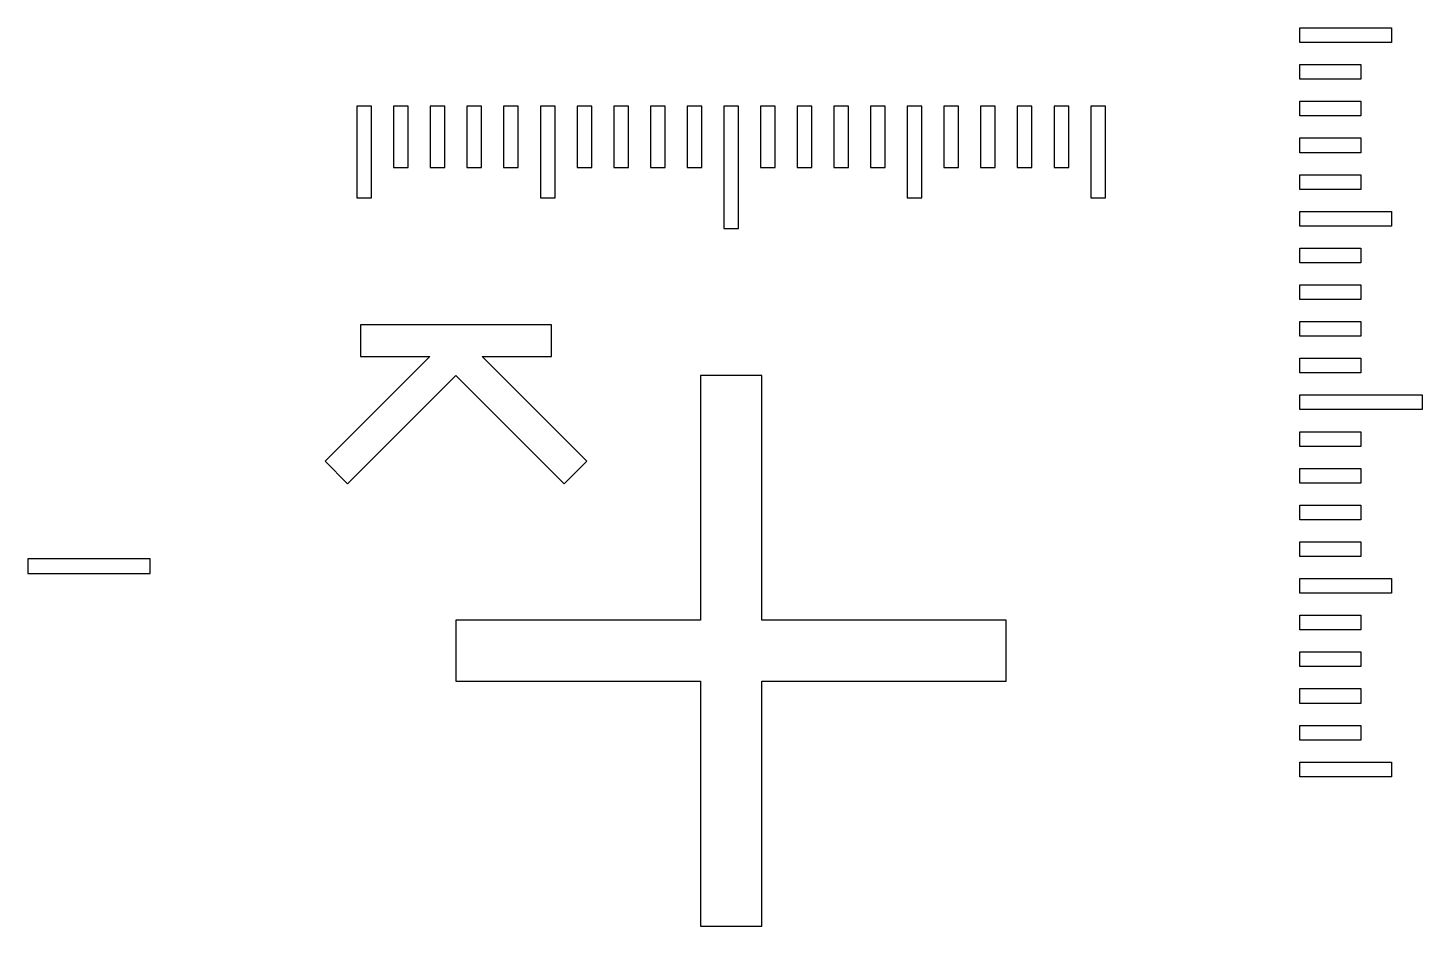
# Model space of a CAD drawing. Extents: x -119394 to 128420, y 74496 to 185496.
# Drawn here: x 41780 to 42920, y 162488 to 163222 of the extents above; entities that cross this region are included whole.
import ezdxf

# ---------------------------------------------------------------- set-up
doc = ezdxf.new("R2010")
doc.units = 13
doc.layers.add('CL - Main', color=150, linetype='Continuous')

msp = doc.modelspace()

# ---------------------------------------------------------------- linework, layer by layer
at = {"layer": 'CL - Main'}
for p, q in [((42820.3, 163222.4), (42895.3, 163222.4)), ((42820.3, 163210.4), (42820.3, 163222.4)), ((42895.3, 163222.4), (42895.3, 163210.4)), ((42895.3, 163210.4), (42820.3, 163210.4)), ((42820.3, 163192.4), (42870.3, 163192.4)), ((42820.3, 163180.4), (42820.3, 163192.4)), ((42870.3, 163192.4), (42870.3, 163180.4)), ((42870.3, 163180.4), (42820.3, 163180.4)), ((42049.3, 163158.4), (42049.3, 163083.4)), ((42061.3, 163158.4), (42049.3, 163158.4)), ((42061.3, 163083.4), (42061.3, 163158.4)), ((42079.3, 163158.4), (42079.3, 163108.4)), ((42091.3, 163158.4), (42079.3, 163158.4)), ((42091.3, 163108.4), (42091.3, 163158.4)), ((42109.3, 163158.4), (42109.3, 163108.4)), ((42121.3, 163158.4), (42109.3, 163158.4)), ((42121.3, 163108.4), (42121.3, 163158.4)), ((42139.3, 163158.4), (42139.3, 163108.4)), ((42151.3, 163158.4), (42139.3, 163158.4)), ((42151.3, 163108.4), (42151.3, 163158.4)), ((42169.3, 163158.4), (42169.3, 163108.4)), ((42181.3, 163158.4), (42169.3, 163158.4)), ((42181.3, 163108.4), (42181.3, 163158.4)), ((42199.3, 163158.4), (42199.3, 163083.4)), ((42211.3, 163158.4), (42199.3, 163158.4)), ((42211.3, 163083.4), (42211.3, 163158.4)), ((42229.3, 163158.4), (42229.3, 163108.4)), ((42241.3, 163158.4), (42229.3, 163158.4)), ((42241.3, 163108.4), (42241.3, 163158.4)), ((42259.3, 163158.4), (42259.3, 163108.4)), ((42271.3, 163158.4), (42259.3, 163158.4)), ((42271.3, 163108.4), (42271.3, 163158.4)), ((42289.3, 163158.4), (42289.3, 163108.4)), ((42301.3, 163158.4), (42289.3, 163158.4)), ((42301.3, 163108.4), (42301.3, 163158.4)), ((42319.3, 163158.4), (42319.3, 163108.4)), ((42331.3, 163158.4), (42319.3, 163158.4)), ((42331.3, 163108.4), (42331.3, 163158.4)), ((42349.3, 163158.4), (42349.3, 163058.4)), ((42361.3, 163158.4), (42349.3, 163158.4)), ((42361.3, 163058.4), (42361.3, 163158.4)), ((42379.3, 163158.4), (42379.3, 163108.4)), ((42391.3, 163158.4), (42379.3, 163158.4)), ((42391.3, 163108.4), (42391.3, 163158.4)), ((42409.3, 163158.4), (42409.3, 163108.4)), ((42421.3, 163158.4), (42409.3, 163158.4)), ((42421.3, 163108.4), (42421.3, 163158.4)), ((42439.3, 163158.4), (42439.3, 163108.4)), ((42451.3, 163158.4), (42439.3, 163158.4)), ((42451.3, 163108.4), (42451.3, 163158.4)), ((42469.3, 163158.4), (42469.3, 163108.4)), ((42481.3, 163158.4), (42469.3, 163158.4)), ((42481.3, 163108.4), (42481.3, 163158.4)), ((42499.3, 163158.4), (42499.3, 163083.4)), ((42511.3, 163158.4), (42499.3, 163158.4)), ((42511.3, 163083.4), (42511.3, 163158.4)), ((42529.3, 163158.4), (42529.3, 163108.4)), ((42541.3, 163158.4), (42529.3, 163158.4)), ((42541.3, 163108.4), (42541.3, 163158.4)), ((42559.3, 163158.4), (42559.3, 163108.4)), ((42571.3, 163158.4), (42559.3, 163158.4)), ((42571.3, 163108.4), (42571.3, 163158.4)), ((42589.3, 163158.4), (42589.3, 163108.4)), ((42601.3, 163158.4), (42589.3, 163158.4)), ((42601.3, 163108.4), (42601.3, 163158.4)), ((42619.3, 163158.4), (42619.3, 163108.4)), ((42631.3, 163158.4), (42619.3, 163158.4)), ((42631.3, 163108.4), (42631.3, 163158.4)), ((42649.3, 163158.4), (42649.3, 163083.4)), ((42661.3, 163158.4), (42649.3, 163158.4)), ((42661.3, 163083.4), (42661.3, 163158.4)), ((42820.3, 163162.4), (42870.3, 163162.4)), ((42820.3, 163150.4), (42820.3, 163162.4)), ((42870.3, 163162.4), (42870.3, 163150.4)), ((42870.3, 163150.4), (42820.3, 163150.4)), ((42820.3, 163132.4), (42870.3, 163132.4)), ((42820.3, 163120.4), (42820.3, 163132.4)), ((42870.3, 163132.4), (42870.3, 163120.4)), ((42870.3, 163120.4), (42820.3, 163120.4)), ((42079.3, 163108.4), (42091.3, 163108.4)), ((42109.3, 163108.4), (42121.3, 163108.4)), ((42139.3, 163108.4), (42151.3, 163108.4)), ((42169.3, 163108.4), (42181.3, 163108.4)), ((42229.3, 163108.4), (42241.3, 163108.4)), ((42259.3, 163108.4), (42271.3, 163108.4)), ((42289.3, 163108.4), (42301.3, 163108.4)), ((42319.3, 163108.4), (42331.3, 163108.4)), ((42379.3, 163108.4), (42391.3, 163108.4)), ((42409.3, 163108.4), (42421.3, 163108.4)), ((42439.3, 163108.4), (42451.3, 163108.4)), ((42469.3, 163108.4), (42481.3, 163108.4)), ((42529.3, 163108.4), (42541.3, 163108.4)), ((42559.3, 163108.4), (42571.3, 163108.4)), ((42589.3, 163108.4), (42601.3, 163108.4)), ((42619.3, 163108.4), (42631.3, 163108.4)), ((42820.3, 163102.4), (42870.3, 163102.4)), ((42820.3, 163090.4), (42820.3, 163102.4)), ((42870.3, 163102.4), (42870.3, 163090.4)), ((42870.3, 163090.4), (42820.3, 163090.4)), ((42049.3, 163083.4), (42061.3, 163083.4)), ((42199.3, 163083.4), (42211.3, 163083.4)), ((42499.3, 163083.4), (42511.3, 163083.4)), ((42649.3, 163083.4), (42661.3, 163083.4)), ((42820.3, 163072.4), (42895.3, 163072.4)), ((42820.3, 163060.4), (42820.3, 163072.4)), ((42895.3, 163072.4), (42895.3, 163060.4)), ((42349.3, 163058.4), (42361.3, 163058.4)), ((42895.3, 163060.4), (42820.3, 163060.4)), ((42820.3, 163042.4), (42870.3, 163042.4)), ((42820.3, 163030.4), (42820.3, 163042.4)), ((42870.3, 163042.4), (42870.3, 163030.4)), ((42870.3, 163030.4), (42820.3, 163030.4)), ((42820.3, 163012.4), (42870.3, 163012.4)), ((42820.3, 163000.4), (42820.3, 163012.4)), ((42870.3, 163012.4), (42870.3, 163000.4)), ((42870.3, 163000.4), (42820.3, 163000.4)), ((42052.3, 162979.7), (42052.3, 162953.7)), ((42208.3, 162979.7), (42052.3, 162979.7)), ((42208.3, 162953.7), (42208.3, 162979.7)), ((42820.3, 162982.4), (42870.3, 162982.4)), ((42820.3, 162970.4), (42820.3, 162982.4)), ((42870.3, 162982.4), (42870.3, 162970.4)), ((42870.3, 162970.4), (42820.3, 162970.4)), ((42108.9, 162953.7), (42023.4, 162868.2)), ((42052.3, 162953.7), (42108.9, 162953.7)), ((42151.7, 162953.7), (42208.3, 162953.7)), ((42151.7, 162953.7), (42237.2, 162868.2)), ((42820.3, 162952.4), (42870.3, 162952.4)), ((42820.3, 162940.4), (42820.3, 162952.4)), ((42870.3, 162952.4), (42870.3, 162940.4)), ((42870.3, 162940.4), (42820.3, 162940.4)), ((42130.3, 162938.4), (42041.7, 162849.8)), ((42130.3, 162938.4), (42218.8, 162849.8)), ((42330.3, 162938.4), (42330.3, 162738.4)), ((42380.3, 162938.4), (42330.3, 162938.4)), ((42380.3, 162738.4), (42380.3, 162938.4)), ((42820.3, 162922.4), (42920.3, 162922.4)), ((42820.3, 162910.4), (42820.3, 162922.4)), ((42920.3, 162922.4), (42920.3, 162910.4)), ((42920.3, 162910.4), (42820.3, 162910.4)), ((42820.3, 162892.4), (42870.3, 162892.4)), ((42820.3, 162880.4), (42820.3, 162892.4)), ((42870.3, 162892.4), (42870.3, 162880.4)), ((42870.3, 162880.4), (42820.3, 162880.4)), ((42023.4, 162868.2), (42041.7, 162849.8)), ((42237.2, 162868.2), (42218.8, 162849.8)), ((42820.3, 162862.4), (42870.3, 162862.4)), ((42820.3, 162850.4), (42820.3, 162862.4)), ((42870.3, 162862.4), (42870.3, 162850.4)), ((42870.3, 162850.4), (42820.3, 162850.4)), ((42820.3, 162832.4), (42870.3, 162832.4)), ((42820.3, 162820.4), (42820.3, 162832.4)), ((42870.3, 162832.4), (42870.3, 162820.4)), ((42870.3, 162820.4), (42820.3, 162820.4)), ((42820.3, 162802.4), (42870.3, 162802.4)), ((42820.3, 162790.4), (42820.3, 162802.4)), ((42870.3, 162802.4), (42870.3, 162790.4)), ((41880.3, 162788.4), (41780.3, 162788.4)), ((41780.3, 162788.4), (41780.3, 162776.4)), ((41880.3, 162776.4), (41880.3, 162788.4)), ((42870.3, 162790.4), (42820.3, 162790.4)), ((41780.3, 162776.4), (41880.3, 162776.4)), ((42820.3, 162772.4), (42895.3, 162772.4)), ((42820.3, 162760.4), (42820.3, 162772.4)), ((42895.3, 162772.4), (42895.3, 162760.4)), ((42895.3, 162760.4), (42820.3, 162760.4)), ((42330.3, 162738.4), (42130.3, 162738.4)), ((42130.3, 162738.4), (42130.3, 162688.4)), ((42580.3, 162738.4), (42380.3, 162738.4)), ((42580.3, 162688.4), (42580.3, 162738.4)), ((42820.3, 162742.4), (42870.3, 162742.4)), ((42820.3, 162730.4), (42820.3, 162742.4)), ((42870.3, 162742.4), (42870.3, 162730.4)), ((42870.3, 162730.4), (42820.3, 162730.4)), ((42820.3, 162712.4), (42870.3, 162712.4)), ((42820.3, 162700.4), (42820.3, 162712.4)), ((42870.3, 162712.4), (42870.3, 162700.4)), ((42870.3, 162700.4), (42820.3, 162700.4)), ((42130.3, 162688.4), (42330.3, 162688.4)), ((42330.3, 162688.4), (42330.3, 162488.4)), ((42380.3, 162488.4), (42380.3, 162688.4)), ((42380.3, 162688.4), (42580.3, 162688.4)), ((42820.3, 162682.4), (42870.3, 162682.4)), ((42820.3, 162670.4), (42820.3, 162682.4)), ((42870.3, 162682.4), (42870.3, 162670.4)), ((42870.3, 162670.4), (42820.3, 162670.4)), ((42820.3, 162652.4), (42870.3, 162652.4)), ((42820.3, 162640.4), (42820.3, 162652.4)), ((42870.3, 162652.4), (42870.3, 162640.4)), ((42870.3, 162640.4), (42820.3, 162640.4)), ((42820.3, 162622.4), (42895.3, 162622.4)), ((42820.3, 162610.4), (42820.3, 162622.4)), ((42895.3, 162622.4), (42895.3, 162610.4)), ((42895.3, 162610.4), (42820.3, 162610.4)), ((42330.3, 162488.4), (42380.3, 162488.4))]:
    msp.add_line(p, q, dxfattribs=at)

doc.saveas('drawing.dxf')
